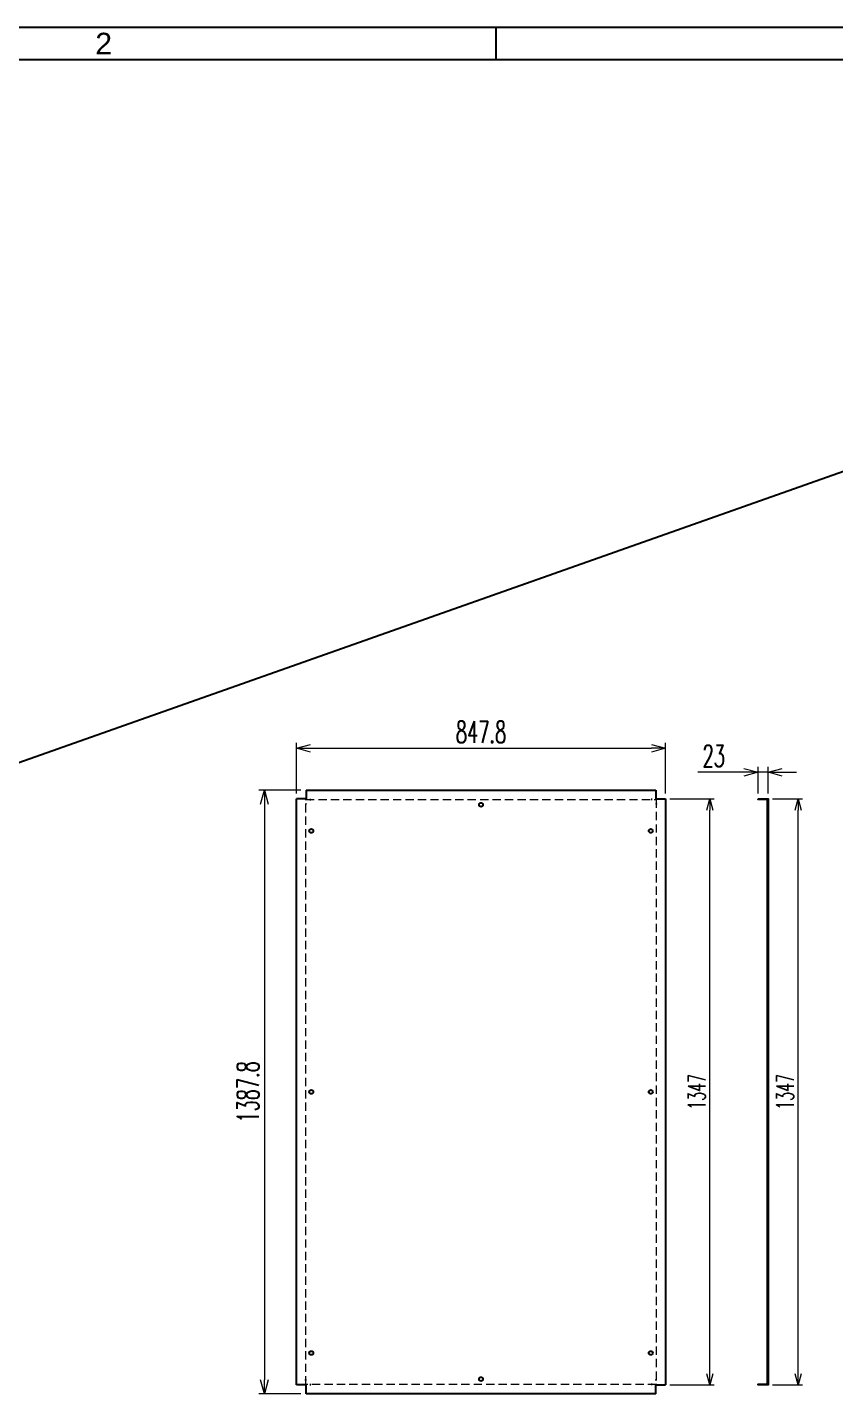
# Model space of a CAD drawing. Header units: millimetres. Extents: x -28296 to 1159, y -35880 to -26991.
# Drawn here: x -10964 to -9109, y -33820 to -30673 of the extents above; entities that cross this region are included whole.
import ezdxf
from ezdxf.enums import TextEntityAlignment as Align

# ---------------------------------------------------------------- set-up
doc = ezdxf.new("R2010")
doc.units = ezdxf.units.MM
doc.header["$LTSCALE"] = 3
doc.linetypes.add('HIDDEN', pattern=[9.525, 6.35, -3.175])
for name, color, linetype in [('@.DM. NÉT CHÍNH', 7, 'Continuous'), ('@.TEXT', 7, 'Continuous'), ('@.VISIBLE', 7, 'Continuous')]:
    doc.layers.add(name, color=color, linetype=linetype)
doc.layers.add('@.DM. NÉT ĐỨT', color=8, linetype='HIDDEN', lineweight=9)
doc.styles.add('Ann_w01', font='romans.shx', dxfattribs={"width": 0.6, "bigfont": 'chineset.shx'})
doc.styles.add('Arial', font='arial.ttf')
doc.dimstyles.new('Dim 01_SC20', dxfattribs={"dimscale": 20, "dimtxt": 2, "dimasz": 1.3, "dimexe": 0.5, "dimexo": 0.5, "dimgap": 0.5, "dimtad": 1, "dimdec": 1, "dimzin": 12, "dimdsep": 46, "dimtxsty": 'Ann_w01', "dimblk": 'OPEN30', "dimcen": 1.5, "dimclrd": 6, "dimclre": 6, "dimclrt": 3, "dimadec": 1, "dimazin": 3, "dimtm": 1e-09, "dimtfac": 1, "dimtdec": 1, "dimtix": 1, "dimtmove": 0, "dimatfit": 3, "dimldrblk": 'OPEN30', "dimfxl": 1, "dimtolj": 1, "dimlwd": 20, "dimlwe": 20, "dimarcsym": 0})
doc.dimstyles.new('Dim 01_SC25', dxfattribs={"dimscale": 25, "dimtxt": 2, "dimasz": 1.3, "dimexe": 0.5, "dimexo": 0.5, "dimgap": 0.5, "dimtad": 1, "dimdec": 1, "dimzin": 12, "dimdsep": 46, "dimtxsty": 'Ann_w01', "dimblk": 'OPEN30', "dimcen": 1.5, "dimclrd": 6, "dimclre": 6, "dimclrt": 3, "dimadec": 1, "dimazin": 3, "dimtm": 1e-09, "dimtfac": 1, "dimtdec": 1, "dimtmove": 0, "dimatfit": 3, "dimldrblk": 'OPEN30', "dimfxl": 1, "dimtolj": 1, "dimlwd": 20, "dimlwe": 20, "dimarcsym": 0})

# ---------------------------------------------------------------- blocks, each defined once
blk = doc.blocks.new('_Open30')
at = {"color": 0, "linetype": 'ByBlock', "lineweight": -2}
for p, q in [((-1, 0.268), (0, 0)), ((0, 0), (-1, -0.268)), ((0, 0), (-1, 0))]:
    blk.add_line(p, q, dxfattribs=at)
blk = doc.blocks.new('*D2026')
at = {"layer": '@.VISIBLE', "color": 6, "lineweight": 20, "transparency": 16777216}
for p, q in [((-9487.6, -32446.7), (-9385.9, -32446.7)), ((-9395.9, -33767.7), (-9395.9, -32472.7)), ((-9487.6, -33793.7), (-9385.9, -33793.7))]:
    blk.add_line(p, q, dxfattribs=at)
at = {"layer": 'Defpoints', "color": 0, "transparency": 16777216}
for p in [(-9497.6, -32446.7), (-9395.9, -32446.7), (-9497.6, -33793.7)]:
    blk.add_point(p, dxfattribs=at)
at = {"layer": '@.VISIBLE', "color": 6, "lineweight": 20, "transparency": 16777216, "xscale": 26, "yscale": 26, "zscale": 26}
for p, rotation in [((-9395.9, -32446.7), 90), ((-9395.9, -33793.7), 270)]:
    blk.add_blockref('_Open30', p, dxfattribs=dict(at, rotation=rotation))
at = {"layer": '@.VISIBLE', "color": 3, "transparency": 16777216, "insert": (-9425.9, -33120.2), "char_height": 40, "attachment_point": 5, "rotation": 90, "style": 'Ann_w01'}
blk.add_mtext('\\A1;1347', dxfattribs=at)
blk = doc.blocks.new('*D2042')
at = {"layer": '@.VISIBLE', "color": 6, "lineweight": 20, "transparency": 16777216}
for p, q in [((-9252, -32446.7), (-9183, -32446.7)), ((-9193, -33767.7), (-9193, -32472.7)), ((-9252, -33793.7), (-9183, -33793.7))]:
    blk.add_line(p, q, dxfattribs=at)
at = {"layer": 'Defpoints', "color": 0, "transparency": 16777216}
for p in [(-9262, -32446.7), (-9193, -32446.7), (-9262, -33793.7)]:
    blk.add_point(p, dxfattribs=at)
at = {"layer": '@.VISIBLE', "color": 6, "lineweight": 20, "transparency": 16777216, "xscale": 26, "yscale": 26, "zscale": 26}
for p, rotation in [((-9193, -32446.7), 90), ((-9193, -33793.7), 270)]:
    blk.add_blockref('_Open30', p, dxfattribs=dict(at, rotation=rotation))
at = {"layer": '@.VISIBLE', "color": 3, "transparency": 16777216, "insert": (-9223, -33120.2), "char_height": 40, "attachment_point": 5, "rotation": 90, "style": 'Ann_w01'}
blk.add_mtext('\\A1;1347', dxfattribs=at)
blk = doc.blocks.new('*D2043')
at = {"layer": '@.VISIBLE', "color": 6, "lineweight": 20, "transparency": 16777216}
for p, q in [((-9285, -32434.2), (-9285, -32373)), ((-9262, -32434.2), (-9262, -32373)), ((-9317.5, -32385.5), (-9423.6, -32385.5)), ((-9262, -32385.5), (-9285, -32385.5)), ((-9229.5, -32385.5), (-9197, -32385.5))]:
    blk.add_line(p, q, dxfattribs=at)
at = {"layer": 'Defpoints', "color": 0, "transparency": 16777216}
for p in [(-9285, -32385.5), (-9285, -32446.7), (-9262, -32446.7)]:
    blk.add_point(p, dxfattribs=at)
at = {"layer": '@.VISIBLE', "color": 6, "lineweight": 20, "transparency": 16777216, "xscale": 32.5, "yscale": 32.5, "zscale": 32.5}
blk.add_blockref('_Open30', (-9285, -32385.5), dxfattribs=at)
at = {"layer": '@.VISIBLE', "color": 6, "lineweight": 20, "transparency": 16777216, "xscale": 32.5, "yscale": 32.5, "zscale": 32.5, "rotation": 180}
blk.add_blockref('_Open30', (-9262, -32385.5), dxfattribs=at)
at = {"layer": '@.VISIBLE', "color": 3, "transparency": 16777216, "insert": (-9386.8, -32348), "char_height": 50, "attachment_point": 5, "style": 'Ann_w01'}
blk.add_mtext('\\A1;23', dxfattribs=at)
blk = doc.blocks.new('*D2057')
at = {"layer": '@.VISIBLE', "color": 6, "lineweight": 20, "transparency": 16777216}
for p, q in [((-10345.4, -32434.2), (-10345.4, -32317.7)), ((-9497.6, -32434.2), (-9497.6, -32317.7)), ((-10312.9, -32330.2), (-9530.1, -32330.2))]:
    blk.add_line(p, q, dxfattribs=at)
at = {"layer": 'Defpoints', "color": 0, "transparency": 16777216}
for p in [(-9497.6, -32330.2), (-10345.4, -32446.7), (-9497.6, -32446.7)]:
    blk.add_point(p, dxfattribs=at)
at = {"layer": '@.VISIBLE', "color": 6, "lineweight": 20, "transparency": 16777216, "xscale": 32.5, "yscale": 32.5, "zscale": 32.5, "rotation": 180}
blk.add_blockref('_Open30', (-10345.4, -32330.2), dxfattribs=at)
at = {"layer": '@.VISIBLE', "color": 6, "lineweight": 20, "transparency": 16777216, "xscale": 32.5, "yscale": 32.5, "zscale": 32.5}
blk.add_blockref('_Open30', (-9497.6, -32330.2), dxfattribs=at)
at = {"layer": '@.VISIBLE', "color": 3, "transparency": 16777216, "insert": (-9921.5, -32292.7), "char_height": 50, "attachment_point": 5, "style": 'Ann_w01'}
blk.add_mtext('\\A1;847.8', dxfattribs=at)
blk = doc.blocks.new('*D2058')
at = {"layer": '@.VISIBLE', "color": 6, "lineweight": 20, "transparency": 16777216}
for p, q in [((-10335.7, -32426.3), (-10431.6, -32426.3)), ((-10419.1, -32458.8), (-10419.1, -33781.6)), ((-10335.7, -33814.1), (-10431.6, -33814.1))]:
    blk.add_line(p, q, dxfattribs=at)
at = {"layer": 'Defpoints', "color": 0, "transparency": 16777216}
for p in [(-10323.2, -32426.3), (-10419.1, -33814.1), (-10323.2, -33814.1)]:
    blk.add_point(p, dxfattribs=at)
at = {"layer": '@.VISIBLE', "color": 6, "lineweight": 20, "transparency": 16777216, "xscale": 32.5, "yscale": 32.5, "zscale": 32.5}
for p, rotation in [((-10419.1, -32426.3), 90), ((-10419.1, -33814.1), 270)]:
    blk.add_blockref('_Open30', p, dxfattribs=dict(at, rotation=rotation))
at = {"layer": '@.VISIBLE', "color": 3, "transparency": 16777216, "insert": (-10456.6, -33120.2), "char_height": 50, "attachment_point": 5, "rotation": 90, "style": 'Ann_w01'}
blk.add_mtext('\\A1;1387.8', dxfattribs=at)
blk = doc.blocks.new('Dau chan')
at = {"layer": '@.VISIBLE', "color": 1}
blk.add_line((-1, 0), (1, 0), dxfattribs=at)
blk = doc.blocks.new('KHUNG BAN VE (Made by Tung)')
at = {"layer": '@.VISIBLE', "color": 8}
blk.add_line((148.5, 207), (148.5, 210), dxfattribs=at)
for points in [[(0, 0), (297, 0), (297, 210), (0, 210)], [(3, 3), (294, 3), (294, 207), (3, 207)]]:
    blk.add_lwpolyline(points, close=True, dxfattribs=at)
at = {"layer": '@.TEXT', "color": 1, "style": 'Arial'}
blk.add_text('2', height=2, dxfattribs=at).set_placement((112.125, 208.5), align=Align.MIDDLE_CENTER)
for tag, height, p in [('DESIGNER_NAME', 2, (38, 15.5)), ('PROJECT_CODE', 2, (258.5, 15.5)), ('SCALE', 2, (289, 15.5)), ('APPROVED_NAME', 2, (38, 10.5)), ('CUSTOMER_NAME', 2, (258.5, 10.5)), ('PAGE', 2, (289, 10.5)), ('DRAWING_NAME', 4, (173, 8)), ('TOTAL', 2, (289, 5.5))]:
    blk.add_attdef(tag, text='', height=height, dxfattribs=at).set_placement(p, align=Align.MIDDLE_CENTER)

msp = doc.modelspace()

# ---------------------------------------------------------------- linework, layer by layer
at = {"layer": '@.DM. NÉT CHÍNH', "color": 4}
msp.add_lwpolyline([(-9284.99, -32446.69), (-9261.99, -32446.69), (-9261.99, -33793.69), (-9284.99, -33793.69), (-9284.99, -33792.19), (-9263.49, -33792.19), (-9263.49, -32448.19), (-9284.99, -32448.19)], close=True, dxfattribs=at)
at = {"layer": '@.DM. NÉT ĐỨT'}
msp.add_lwpolyline([(-10323.66, -32447.99), (-9519.26, -32447.99), (-9519.26, -33792.39), (-10323.66, -33792.39)], close=True, dxfattribs=at)
at = {"layer": '@.VISIBLE'}
for p, q in [((-20932.38, -35880.25), (-6204.53, -30673.43)), ((-10323.16, -32446.69), (-10323.16, -32447.99)), ((-9519.76, -32446.69), (-9519.76, -32447.99)), ((-10323.16, -33793.69), (-10323.16, -33792.39)), ((-9519.76, -33793.69), (-9519.76, -33792.39))]:
    msp.add_line(p, q, dxfattribs=at)
for points in [[(-10323.16, -32426.29), (-10323.16, -32446.69), (-10345.36, -32446.69)], [(-10323.16, -32426.29), (-9519.76, -32426.29)], [(-9519.76, -32426.29), (-9519.76, -32446.69), (-9497.56, -32446.69)], [(-10345.36, -33793.69), (-10345.36, -32446.69)], [(-9497.56, -32446.69), (-9497.56, -33793.69)], [(-10323.16, -33814.09), (-10323.16, -33793.69), (-10345.36, -33793.69)], [(-9519.76, -33814.09), (-9519.76, -33793.69), (-9497.56, -33793.69)], [(-9519.76, -33814.09), (-10323.16, -33814.09)]]:
    msp.add_lwpolyline(points, dxfattribs=at)
for centre in [(-9921.46, -32460.19), (-10311.46, -32520.19), (-9531.46, -32520.19), (-10311.46, -33120.19), (-9531.46, -33120.19), (-10311.46, -33720.19), (-9531.46, -33720.19), (-9921.46, -33780.19)]:
    msp.add_circle(centre, 4.5, dxfattribs=at)

# ---------------------------------------------------------------- block references
at = {"layer": '@.VISIBLE', "xscale": 24.79435096761154, "yscale": 24.79435096761154, "zscale": 24.79435096761154}
msp.add_blockref('KHUNG BAN VE (Made by Tung)', (-13568.45, -35880.25), dxfattribs=at)
at = {"layer": '@.VISIBLE', "xscale": -1}
for p, rotation in [((-10323.66, -32457.99), 90), ((-10313.66, -32447.99), 180), ((-9519.26, -33782.39), 270)]:
    msp.add_blockref('Dau chan', p, dxfattribs=dict(at, rotation=rotation))
at = {"layer": '@.VISIBLE'}
for p, rotation in [((-9529.26, -32447.99), 180), ((-9519.26, -32457.99), 270), ((-10323.66, -33782.39), 90)]:
    msp.add_blockref('Dau chan', p, dxfattribs=dict(at, rotation=rotation))
msp.add_blockref('Dau chan', (-10313.66, -33792.39), dxfattribs=at)
at = {"layer": '@.VISIBLE', "xscale": -1}
msp.add_blockref('Dau chan', (-9529.26, -33792.39), dxfattribs=at)

# ---------------------------------------------------------------- dimensions: what is measured, and where the dimension line sits
at = {"layer": '@.VISIBLE'}
dim = msp.add_linear_dim(base=(-9497.56, -32330.23), p1=(-10345.36, -32446.69), p2=(-9497.56, -32446.69), dimstyle='Dim 01_SC25', dxfattribs=at)
dim.commit()
dim.dimension.update_dxf_attribs({"geometry": '*D2057', "text_midpoint": (-9921.46, -32292.73)})
for base, p1, p2, angle, dimstyle, picture, middle in [((-9284.99, -32385.49), (-9261.99, -32446.69), (-9284.99, -32446.69), 180, 'Dim 01_SC25', '*D2043', (-9386.77, -32347.99)), ((-10419.08, -33814.09), (-10323.16, -32426.29), (-10323.16, -33814.09), 90, 'Dim 01_SC25', '*D2058', (-10456.58, -33120.19)), ((-9395.89, -32446.69), (-9497.56, -33793.69), (-9497.56, -32446.69), 90, 'Dim 01_SC20', '*D2026', (-9425.89, -33120.19)), ((-9193, -32446.69), (-9261.99, -33793.69), (-9261.99, -32446.69), 90, 'Dim 01_SC20', '*D2042', (-9223, -33120.19))]:
    dim = msp.add_linear_dim(base=base, p1=p1, p2=p2, angle=angle, dimstyle=dimstyle, dxfattribs=at)
    dim.commit()
    dim.dimension.update_dxf_attribs({"geometry": picture, "text_midpoint": middle})

doc.saveas('drawing.dxf')
